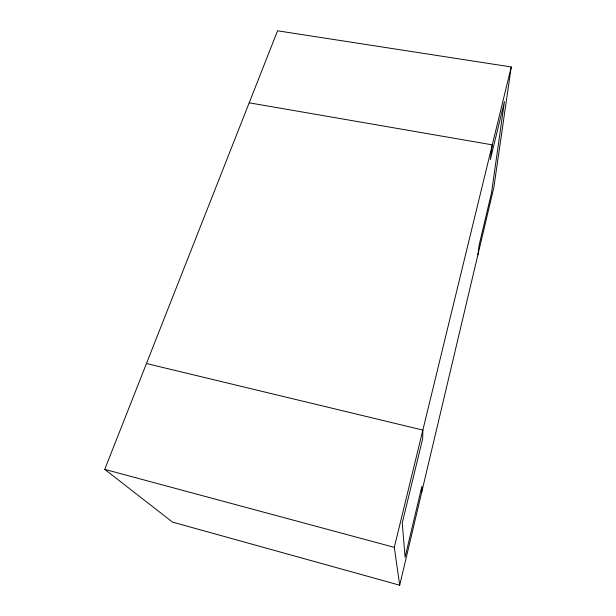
<?xml version="1.0" encoding="UTF-8"?>
<svg xmlns="http://www.w3.org/2000/svg" width="616" height="616" viewBox="0 0 616 616"><rect width="100%" height="100%" fill="white"/><g stroke="black" fill="none" stroke-linecap="round" stroke-linejoin="round"><path stroke-width="0.92" d="M421.775 491.922L421.868 486.417L405.082 557.187L402.256 522.938L422.699 438.607L422.846 430.083L146.462 363.532M477.9 254.801L479.217 244.729L491.514 192.893L504.442 101.509L490.351 159.606L492.284 144.852L249.187 102.818M511.249 66.959L493.855 187.38L399.699 585.2L172.542 522.122L104.751 469.377L277.57 30.8L511.249 66.959L394.302 547.355L399.699 585.2M104.751 469.377L394.302 547.355"/></g></svg>
